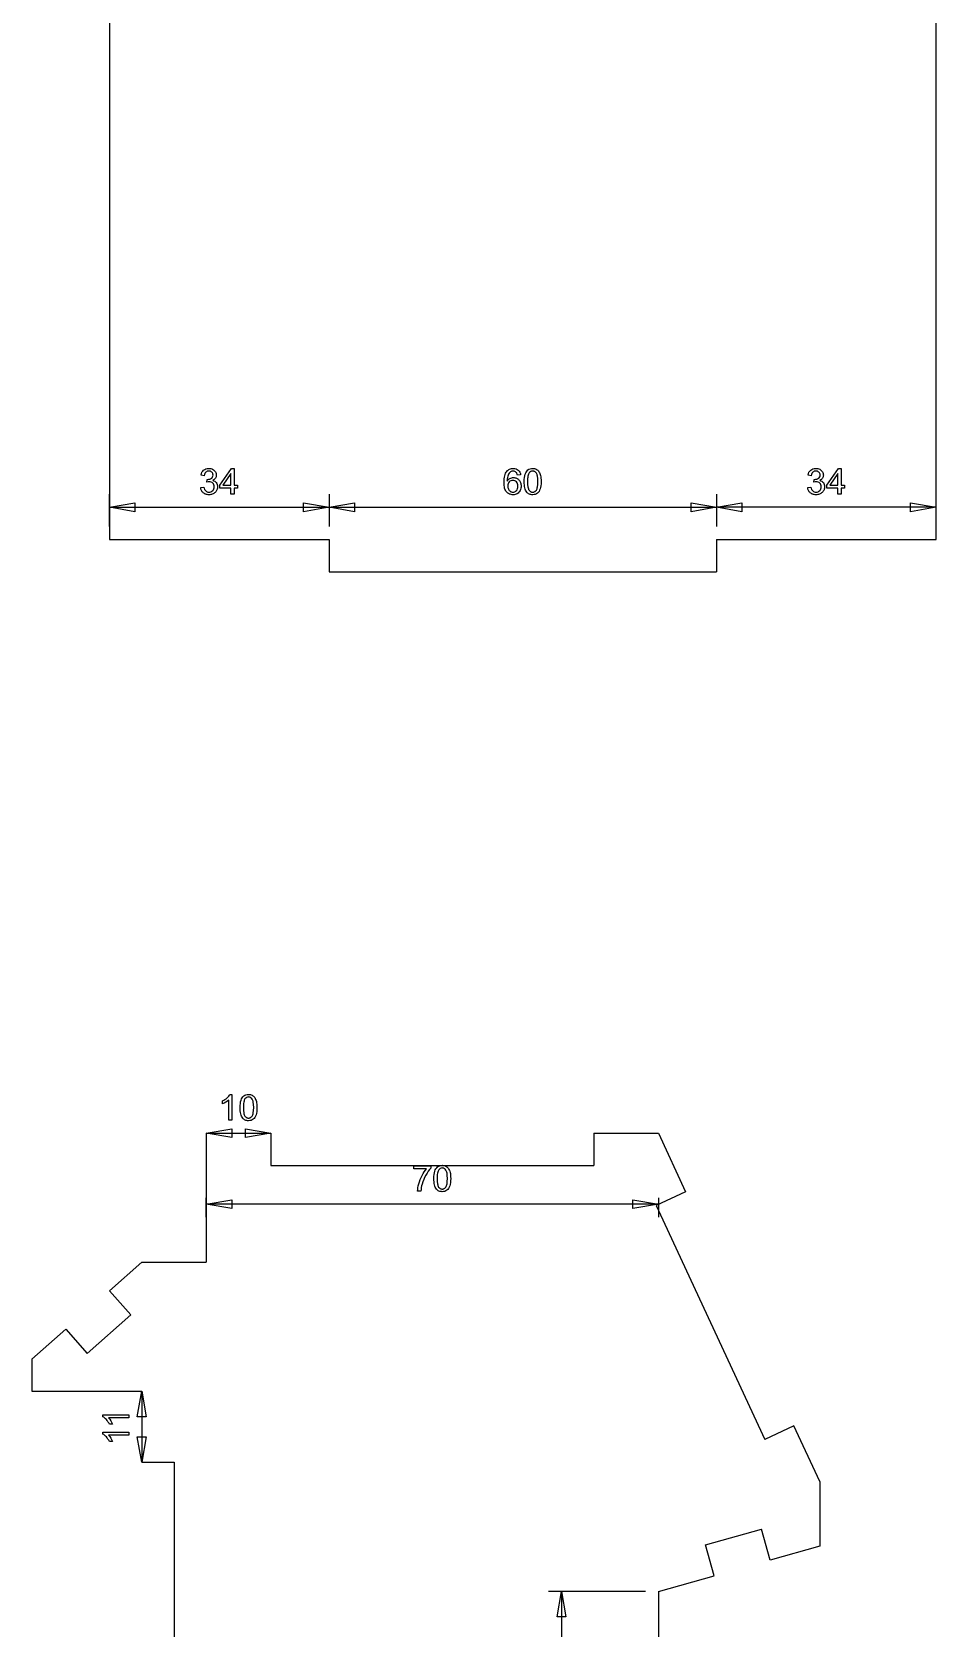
# Model space of a CAD drawing. Extents: x 314 to 1097, y 11 to 816.
# Drawn here: x 618 to 758, y 321.3 to 568.7 of the extents above; entities that cross this region are included whole.
import ezdxf

# ---------------------------------------------------------------- set-up
doc = ezdxf.new("R2010")
doc.units = 0
doc.header["$LTSCALE"] = 10
doc.layers.add('Layer_1', color=7, linetype='CONTINUOUS')

msp = doc.modelspace()

# ---------------------------------------------------------------- linework, layer by layer
at = {"layer": 'Layer_1', "color": 7, "linetype": 'CONTINUOUS'}
for p, q in [((630, 640), (630, 490)), ((758, 490), (758, 640)), ((630, 492), (630, 497)), ((630, 495), (664, 495)), ((664, 497), (664, 492)), ((664, 495), (724, 495)), ((724, 497), (724, 492)), ((758, 495), (724, 495)), ((758, 492), (758, 497)), ((630, 490), (664, 490)), ((664, 490), (664, 485)), ((724, 490), (724, 485)), ((724, 490), (758, 490)), ((664, 485), (724, 485)), ((645, 398), (645, 378)), ((645, 398), (655, 398)), ((645, 398), (655, 398)), ((655, 398), (655, 393)), ((705, 398), (715, 398)), ((705, 398), (705, 393)), ((715, 398), (719.2, 388.93)), ((655, 393), (705, 393)), ((719.2, 388.93), (714.66, 386.82)), ((645, 385), (645, 388)), ((715, 387), (645, 387)), ((714.66, 386.82), (731.47, 350.53)), ((715, 388), (715, 385)), ((635, 378), (630, 373.59)), ((635, 378), (645, 378)), ((630, 373.59), (633.31, 369.84)), ((626.56, 363.88), (633.31, 369.84)), ((618, 363), (623.25, 367.63)), ((623.25, 367.63), (626.56, 363.88)), ((618, 363), (618, 358)), ((618, 358), (635, 358)), ((635, 358), (635, 347)), ((635, 358), (635, 347)), ((736, 352.63), (731.47, 350.53)), ((740, 344), (736, 352.63)), ((635, 347), (640, 347)), ((640, 347), (640, 307)), ((740, 344), (740, 334)), ((722.28, 334.23), (730.95, 336.66)), ((732.3, 331.84), (730.95, 336.66)), ((723.63, 329.42), (722.28, 334.23)), ((740, 334), (732.3, 331.84)), ((715, 327), (723.63, 329.42)), ((713, 327), (698, 327)), ((700, 327), (700, 242)), ((715, 327), (715, 317))]:
    msp.add_line(p, q, dxfattribs=at)
at = {"layer": 'Layer_1', "color": 7, "linetype": 'CONTINUOUS', "flags": 128}
for points in [[(644.13, 498.06), (644.62, 498.12), (644.67, 497.93), (644.73, 497.76), (644.81, 497.63), (644.91, 497.52), (645.01, 497.44), (645.13, 497.38), (645.26, 497.35), (645.4, 497.34), (645.57, 497.35), (645.72, 497.4), (645.86, 497.47), (645.99, 497.58), (646.09, 497.7), (646.17, 497.84), (646.21, 498), (646.23, 498.17), (646.21, 498.33), (646.17, 498.48), (646.1, 498.61), (646, 498.73), (645.89, 498.82), (645.75, 498.89), (645.61, 498.93), (645.44, 498.95), (645.29, 498.93), (645.1, 498.89), (645.15, 499.32), (645.23, 499.32), (645.38, 499.33), (645.53, 499.36), (645.66, 499.41), (645.79, 499.48), (645.9, 499.58), (645.98, 499.69), (646.03, 499.83), (646.05, 499.99), (646.03, 500.12), (646, 500.23), (645.94, 500.34), (645.86, 500.44), (645.76, 500.51), (645.65, 500.57), (645.53, 500.6), (645.39, 500.61), (645.25, 500.6), (645.13, 500.57), (645.01, 500.51), (644.91, 500.43), (644.83, 500.33), (644.76, 500.21), (644.7, 500.06), (644.67, 499.89), (644.18, 499.98), (644.24, 500.21), (644.32, 500.42), (644.44, 500.6), (644.59, 500.74), (644.75, 500.86), (644.94, 500.95), (645.15, 501), (645.38, 501.02), (645.54, 501.01), (645.69, 500.98), (645.84, 500.94), (645.98, 500.88), (646.11, 500.8), (646.23, 500.71), (646.32, 500.61), (646.4, 500.49), (646.47, 500.37), (646.51, 500.24), (646.54, 500.11), (646.55, 499.98), (646.54, 499.85), (646.52, 499.73), (646.47, 499.61), (646.41, 499.5), (646.33, 499.4), (646.24, 499.31), (646.13, 499.23), (646, 499.17), (646.17, 499.11), (646.31, 499.04), (646.44, 498.94), (646.55, 498.83), (646.64, 498.69), (646.7, 498.54), (646.73, 498.37), (646.75, 498.18), (646.74, 498.05), (646.72, 497.93), (646.69, 497.81), (646.65, 497.7), (646.6, 497.59), (646.53, 497.49), (646.45, 497.39), (646.36, 497.29), (646.27, 497.21), (646.16, 497.13), (646.05, 497.07), (645.93, 497.02), (645.81, 496.98), (645.68, 496.95), (645.54, 496.93), (645.4, 496.93), (645.27, 496.93), (645.15, 496.95), (645.03, 496.97), (644.92, 497.01), (644.81, 497.05), (644.71, 497.11), (644.61, 497.17), (644.52, 497.24), (644.44, 497.32), (644.37, 497.41), (644.3, 497.5), (644.25, 497.6), (644.21, 497.71), (644.17, 497.82), (644.14, 497.93), (644.13, 498.06)], [(648.81, 497), (648.81, 497.96), (647.07, 497.96), (647.07, 498.41), (648.9, 501), (649.3, 501), (649.3, 498.41), (649.84, 498.41), (649.84, 497.96), (649.3, 497.96), (649.3, 497), (648.81, 497)], [(648.81, 498.41), (648.81, 500.21), (647.55, 498.41), (648.81, 498.41)], [(693.67, 500.02), (693.18, 499.98), (693.15, 500.12), (693.11, 500.23), (693.06, 500.33), (693, 500.4), (692.89, 500.49), (692.78, 500.56), (692.65, 500.6), (692.51, 500.61), (692.39, 500.6), (692.29, 500.58), (692.19, 500.54), (692.1, 500.48), (691.99, 500.39), (691.89, 500.27), (691.8, 500.14), (691.73, 499.99), (691.67, 499.81), (691.63, 499.59), (691.6, 499.35), (691.59, 499.06), (691.68, 499.19), (691.79, 499.3), (691.9, 499.39), (692.02, 499.46), (692.15, 499.52), (692.29, 499.56), (692.42, 499.59), (692.56, 499.59), (692.68, 499.59), (692.8, 499.57), (692.91, 499.54), (693.02, 499.5), (693.12, 499.45), (693.22, 499.39), (693.31, 499.32), (693.4, 499.23), (693.48, 499.14), (693.55, 499.04), (693.61, 498.93), (693.66, 498.82), (693.69, 498.7), (693.72, 498.57), (693.74, 498.44), (693.74, 498.3), (693.73, 498.11), (693.7, 497.94), (693.65, 497.76), (693.58, 497.6), (693.49, 497.45), (693.39, 497.31), (693.27, 497.2), (693.14, 497.1), (692.99, 497.03), (692.83, 496.97), (692.67, 496.94), (692.49, 496.93), (692.34, 496.94), (692.2, 496.96), (692.06, 497), (691.93, 497.04), (691.81, 497.11), (691.7, 497.19), (691.59, 497.28), (691.49, 497.38), (691.4, 497.51), (691.32, 497.65), (691.25, 497.8), (691.2, 497.98), (691.16, 498.18), (691.13, 498.39), (691.11, 498.62), (691.1, 498.87), (691.11, 499.15), (691.13, 499.41), (691.16, 499.65), (691.21, 499.87), (691.27, 500.07), (691.34, 500.26), (691.43, 500.42), (691.53, 500.56), (691.63, 500.67), (691.73, 500.76), (691.85, 500.84), (691.97, 500.9), (692.1, 500.95), (692.24, 500.99), (692.38, 501.01), (692.54, 501.02), (692.76, 501), (692.97, 500.95), (693.15, 500.87), (693.31, 500.75), (693.45, 500.61), (693.55, 500.44), (693.63, 500.24), (693.67, 500.02)], [(694.23, 498.97), (694.24, 499.31), (694.27, 499.61), (694.31, 499.88), (694.38, 500.11), (694.46, 500.32), (694.56, 500.5), (694.68, 500.65), (694.81, 500.78), (694.96, 500.88), (695.14, 500.96), (695.33, 501), (695.54, 501.02), (695.69, 501.01), (695.84, 500.98), (695.97, 500.94), (696.1, 500.89), (696.22, 500.81), (696.32, 500.73), (696.42, 500.63), (696.5, 500.51), (696.58, 500.38), (696.64, 500.24), (696.7, 500.09), (696.75, 499.92), (696.79, 499.73), (696.82, 499.51), (696.83, 499.25), (696.84, 498.97), (696.83, 498.64), (696.8, 498.34), (696.76, 498.07), (696.7, 497.84), (696.61, 497.63), (696.52, 497.45), (696.4, 497.3), (696.26, 497.17), (696.11, 497.06), (695.94, 496.99), (695.75, 496.95), (695.54, 496.93), (695.4, 496.94), (695.26, 496.96), (695.14, 496.99), (695.02, 497.04), (694.91, 497.09), (694.81, 497.17), (694.71, 497.25), (694.63, 497.35), (694.53, 497.48), (694.45, 497.64), (694.39, 497.81), (694.33, 498), (694.29, 498.22), (694.26, 498.45), (694.24, 498.7), (694.23, 498.97)], [(694.74, 498.97), (694.75, 498.52), (694.79, 498.15), (694.83, 498), (694.87, 497.87), (694.91, 497.75), (694.97, 497.66), (695.09, 497.52), (695.16, 497.46), (695.22, 497.42), (695.3, 497.38), (695.37, 497.36), (695.45, 497.34), (695.54, 497.34), (695.62, 497.34), (695.7, 497.36), (695.77, 497.38), (695.85, 497.42), (695.92, 497.46), (695.98, 497.52), (696.11, 497.66), (696.16, 497.76), (696.21, 497.87), (696.25, 498), (696.28, 498.15), (696.32, 498.52), (696.34, 498.97), (696.32, 499.43), (696.28, 499.79), (696.25, 499.95), (696.21, 500.08), (696.16, 500.19), (696.11, 500.29), (695.98, 500.43), (695.92, 500.48), (695.85, 500.53), (695.77, 500.56), (695.7, 500.59), (695.61, 500.6), (695.53, 500.61), (695.37, 500.59), (695.23, 500.54), (695.1, 500.45), (694.99, 500.32), (694.93, 500.22), (694.88, 500.1), (694.84, 499.96), (694.8, 499.8), (694.77, 499.62), (694.75, 499.43), (694.74, 498.97)], [(738.13, 498.06), (738.62, 498.12), (738.67, 497.93), (738.73, 497.76), (738.81, 497.63), (738.91, 497.52), (739.01, 497.44), (739.13, 497.38), (739.26, 497.35), (739.4, 497.34), (739.57, 497.35), (739.72, 497.4), (739.86, 497.47), (739.99, 497.58), (740.09, 497.7), (740.17, 497.84), (740.21, 498), (740.23, 498.17), (740.21, 498.33), (740.17, 498.48), (740.1, 498.61), (740, 498.73), (739.89, 498.82), (739.75, 498.89), (739.61, 498.93), (739.44, 498.95), (739.29, 498.93), (739.1, 498.89), (739.15, 499.32), (739.23, 499.32), (739.38, 499.33), (739.53, 499.36), (739.66, 499.41), (739.79, 499.48), (739.9, 499.58), (739.98, 499.69), (740.03, 499.83), (740.05, 499.99), (740.03, 500.12), (740, 500.23), (739.94, 500.34), (739.86, 500.44), (739.76, 500.51), (739.65, 500.57), (739.53, 500.6), (739.39, 500.61), (739.25, 500.6), (739.13, 500.57), (739.01, 500.51), (738.91, 500.43), (738.83, 500.33), (738.76, 500.21), (738.7, 500.06), (738.67, 499.89), (738.18, 499.98), (738.24, 500.21), (738.32, 500.42), (738.44, 500.6), (738.59, 500.74), (738.75, 500.86), (738.94, 500.95), (739.15, 501), (739.38, 501.02), (739.54, 501.01), (739.69, 500.98), (739.84, 500.94), (739.98, 500.88), (740.11, 500.8), (740.23, 500.71), (740.32, 500.61), (740.4, 500.49), (740.47, 500.37), (740.51, 500.24), (740.54, 500.11), (740.55, 499.98), (740.54, 499.85), (740.52, 499.73), (740.47, 499.61), (740.41, 499.5), (740.33, 499.4), (740.24, 499.31), (740.13, 499.23), (740, 499.17), (740.17, 499.11), (740.31, 499.04), (740.44, 498.94), (740.55, 498.83), (740.64, 498.69), (740.7, 498.54), (740.73, 498.37), (740.75, 498.18), (740.74, 498.05), (740.72, 497.93), (740.69, 497.81), (740.65, 497.7), (740.6, 497.59), (740.53, 497.49), (740.45, 497.39), (740.36, 497.29), (740.27, 497.21), (740.16, 497.13), (740.05, 497.07), (739.93, 497.02), (739.81, 496.98), (739.68, 496.95), (739.54, 496.93), (739.4, 496.93), (739.27, 496.93), (739.15, 496.95), (739.03, 496.97), (738.92, 497.01), (738.81, 497.05), (738.71, 497.11), (738.61, 497.17), (738.52, 497.24), (738.44, 497.32), (738.37, 497.41), (738.3, 497.5), (738.25, 497.6), (738.21, 497.71), (738.17, 497.82), (738.14, 497.93), (738.13, 498.06)], [(742.81, 497), (742.81, 497.96), (741.07, 497.96), (741.07, 498.41), (742.9, 501), (743.3, 501), (743.3, 498.41), (743.84, 498.41), (743.84, 497.96), (743.3, 497.96), (743.3, 497), (742.81, 497)], [(742.81, 498.41), (742.81, 500.21), (741.55, 498.41), (742.81, 498.41)], [(691.67, 498.3), (691.67, 498.17), (691.69, 498.05), (691.73, 497.93), (691.77, 497.81), (691.83, 497.7), (691.9, 497.61), (691.98, 497.52), (692.08, 497.46), (692.17, 497.4), (692.27, 497.37), (692.38, 497.34), (692.48, 497.34), (692.63, 497.35), (692.77, 497.4), (692.9, 497.48), (693.02, 497.59), (693.12, 497.72), (693.19, 497.88), (693.23, 498.06), (693.24, 498.27), (693.23, 498.47), (693.19, 498.64), (693.12, 498.79), (693.02, 498.92), (692.9, 499.03), (692.77, 499.1), (692.62, 499.15), (692.46, 499.16), (692.3, 499.15), (692.16, 499.1), (692.02, 499.03), (691.9, 498.92), (691.8, 498.79), (691.73, 498.65), (691.68, 498.48), (691.67, 498.3)], [(630, 495), (633.94, 495.69), (633.94, 494.31), (630, 495)], [(664, 495), (660.06, 494.31), (660.06, 495.69), (664, 495)], [(664, 495), (667.94, 495.69), (667.94, 494.31), (664, 495)], [(724, 495), (720.06, 494.31), (720.06, 495.69), (724, 495)], [(724, 495), (727.94, 495.69), (727.94, 494.31), (724, 495)], [(758, 495), (754.06, 494.31), (754.06, 495.69), (758, 495)], [(648.97, 400), (648.48, 400), (648.48, 403.13), (648.28, 402.96), (648.02, 402.79), (647.74, 402.64), (647.5, 402.54), (647.5, 403.01), (647.7, 403.11), (647.89, 403.23), (648.06, 403.35), (648.22, 403.48), (648.36, 403.62), (648.48, 403.75), (648.58, 403.89), (648.66, 404.02), (648.97, 404.02), (648.97, 400)], [(650.23, 401.97), (650.24, 402.31), (650.27, 402.61), (650.31, 402.88), (650.38, 403.11), (650.46, 403.32), (650.56, 403.5), (650.68, 403.65), (650.81, 403.78), (650.96, 403.88), (651.14, 403.96), (651.33, 404), (651.54, 404.02), (651.69, 404.01), (651.84, 403.98), (651.97, 403.94), (652.1, 403.89), (652.22, 403.81), (652.32, 403.73), (652.42, 403.63), (652.5, 403.51), (652.58, 403.38), (652.64, 403.24), (652.7, 403.09), (652.75, 402.92), (652.79, 402.73), (652.82, 402.51), (652.83, 402.25), (652.84, 401.97), (652.83, 401.64), (652.8, 401.34), (652.76, 401.07), (652.7, 400.84), (652.61, 400.63), (652.52, 400.45), (652.4, 400.3), (652.26, 400.17), (652.11, 400.06), (651.94, 399.99), (651.75, 399.95), (651.54, 399.93), (651.4, 399.94), (651.26, 399.96), (651.14, 399.99), (651.02, 400.04), (650.91, 400.09), (650.81, 400.17), (650.71, 400.25), (650.63, 400.35), (650.53, 400.48), (650.45, 400.64), (650.39, 400.81), (650.33, 401), (650.29, 401.22), (650.26, 401.45), (650.24, 401.7), (650.23, 401.97)], [(650.74, 401.97), (650.75, 401.52), (650.79, 401.15), (650.83, 401), (650.87, 400.87), (650.91, 400.75), (650.97, 400.66), (651.09, 400.52), (651.16, 400.46), (651.22, 400.42), (651.3, 400.38), (651.37, 400.36), (651.45, 400.34), (651.54, 400.34), (651.62, 400.34), (651.7, 400.36), (651.77, 400.38), (651.85, 400.42), (651.92, 400.46), (651.98, 400.52), (652.11, 400.66), (652.16, 400.76), (652.21, 400.87), (652.25, 401), (652.28, 401.15), (652.32, 401.52), (652.34, 401.97), (652.32, 402.43), (652.28, 402.79), (652.25, 402.95), (652.21, 403.08), (652.16, 403.19), (652.11, 403.29), (651.98, 403.43), (651.92, 403.48), (651.85, 403.53), (651.77, 403.56), (651.7, 403.59), (651.61, 403.6), (651.53, 403.61), (651.37, 403.59), (651.23, 403.54), (651.1, 403.45), (650.99, 403.32), (650.93, 403.22), (650.88, 403.1), (650.84, 402.96), (650.8, 402.8), (650.77, 402.62), (650.75, 402.43), (650.74, 401.97)], [(645, 398), (648.94, 398.69), (648.94, 397.31), (645, 398)], [(655, 398), (651.06, 397.31), (651.06, 398.69), (655, 398)], [(677.16, 392.48), (677.16, 392.95), (679.75, 392.95), (679.75, 392.57), (679.56, 392.35), (679.37, 392.09), (679.18, 391.81), (678.99, 391.49), (678.81, 391.15), (678.66, 390.8), (678.52, 390.45), (678.41, 390.1), (678.34, 389.84), (678.29, 389.57), (678.25, 389.29), (678.22, 389), (677.72, 389), (677.73, 389.25), (677.77, 389.52), (677.82, 389.82), (677.9, 390.14), (678, 390.47), (678.12, 390.8), (678.25, 391.12), (678.41, 391.43), (678.58, 391.73), (678.75, 392), (678.93, 392.25), (679.12, 392.48), (677.16, 392.48)], [(680.23, 390.97), (680.24, 391.31), (680.27, 391.61), (680.31, 391.88), (680.38, 392.11), (680.46, 392.32), (680.56, 392.5), (680.68, 392.65), (680.81, 392.78), (680.96, 392.88), (681.14, 392.96), (681.33, 393), (681.54, 393.02), (681.69, 393.01), (681.84, 392.98), (681.97, 392.94), (682.1, 392.89), (682.22, 392.81), (682.32, 392.73), (682.42, 392.63), (682.5, 392.51), (682.58, 392.38), (682.64, 392.24), (682.7, 392.09), (682.75, 391.92), (682.79, 391.73), (682.82, 391.51), (682.83, 391.25), (682.84, 390.97), (682.83, 390.64), (682.8, 390.34), (682.76, 390.07), (682.7, 389.84), (682.61, 389.63), (682.52, 389.45), (682.4, 389.3), (682.26, 389.17), (682.11, 389.06), (681.94, 388.99), (681.75, 388.95), (681.54, 388.93), (681.4, 388.94), (681.26, 388.96), (681.14, 388.99), (681.02, 389.04), (680.91, 389.09), (680.81, 389.17), (680.71, 389.25), (680.63, 389.35), (680.53, 389.48), (680.45, 389.64), (680.39, 389.81), (680.33, 390), (680.29, 390.22), (680.26, 390.45), (680.24, 390.7), (680.23, 390.97)], [(680.74, 390.97), (680.75, 390.52), (680.79, 390.15), (680.83, 390), (680.87, 389.87), (680.91, 389.75), (680.97, 389.66), (681.09, 389.52), (681.16, 389.46), (681.22, 389.42), (681.3, 389.38), (681.37, 389.36), (681.45, 389.34), (681.54, 389.34), (681.62, 389.34), (681.7, 389.36), (681.77, 389.38), (681.85, 389.42), (681.92, 389.46), (681.98, 389.52), (682.11, 389.66), (682.16, 389.76), (682.21, 389.87), (682.25, 390), (682.28, 390.15), (682.32, 390.52), (682.34, 390.97), (682.32, 391.43), (682.28, 391.79), (682.25, 391.95), (682.21, 392.08), (682.16, 392.19), (682.11, 392.29), (681.98, 392.43), (681.92, 392.48), (681.85, 392.53), (681.77, 392.56), (681.7, 392.59), (681.61, 392.6), (681.53, 392.61), (681.37, 392.59), (681.23, 392.54), (681.1, 392.45), (680.99, 392.32), (680.93, 392.22), (680.88, 392.1), (680.84, 391.96), (680.8, 391.8), (680.77, 391.62), (680.75, 391.43), (680.74, 390.97)], [(645, 387), (648.94, 387.69), (648.94, 386.31), (645, 387)], [(715, 387), (711.06, 386.31), (711.06, 387.69), (715, 387)], [(635, 358), (635.69, 354.06), (634.31, 354.06), (635, 358)], [(633, 354.37), (633, 353.88), (629.87, 353.88), (630.04, 353.68), (630.21, 353.42), (630.36, 353.14), (630.46, 352.9), (629.99, 352.9), (629.89, 353.1), (629.77, 353.29), (629.65, 353.46), (629.52, 353.62), (629.38, 353.76), (629.25, 353.88), (629.11, 353.98), (628.98, 354.06), (628.98, 354.37), (633, 354.37)], [(633, 351.68), (633, 351.19), (629.87, 351.19), (630.04, 350.99), (630.21, 350.73), (630.36, 350.45), (630.46, 350.21), (629.99, 350.21), (629.89, 350.41), (629.77, 350.59), (629.65, 350.77), (629.52, 350.93), (629.38, 351.07), (629.25, 351.19), (629.11, 351.29), (628.98, 351.36), (628.98, 351.68), (633, 351.68)], [(635, 347), (634.31, 350.94), (635.69, 350.94), (635, 347)], [(700, 327), (700.69, 323.06), (699.31, 323.06), (700, 327)]]:
    msp.add_lwpolyline(points, close=True, dxfattribs=at)

doc.saveas('drawing.dxf')
